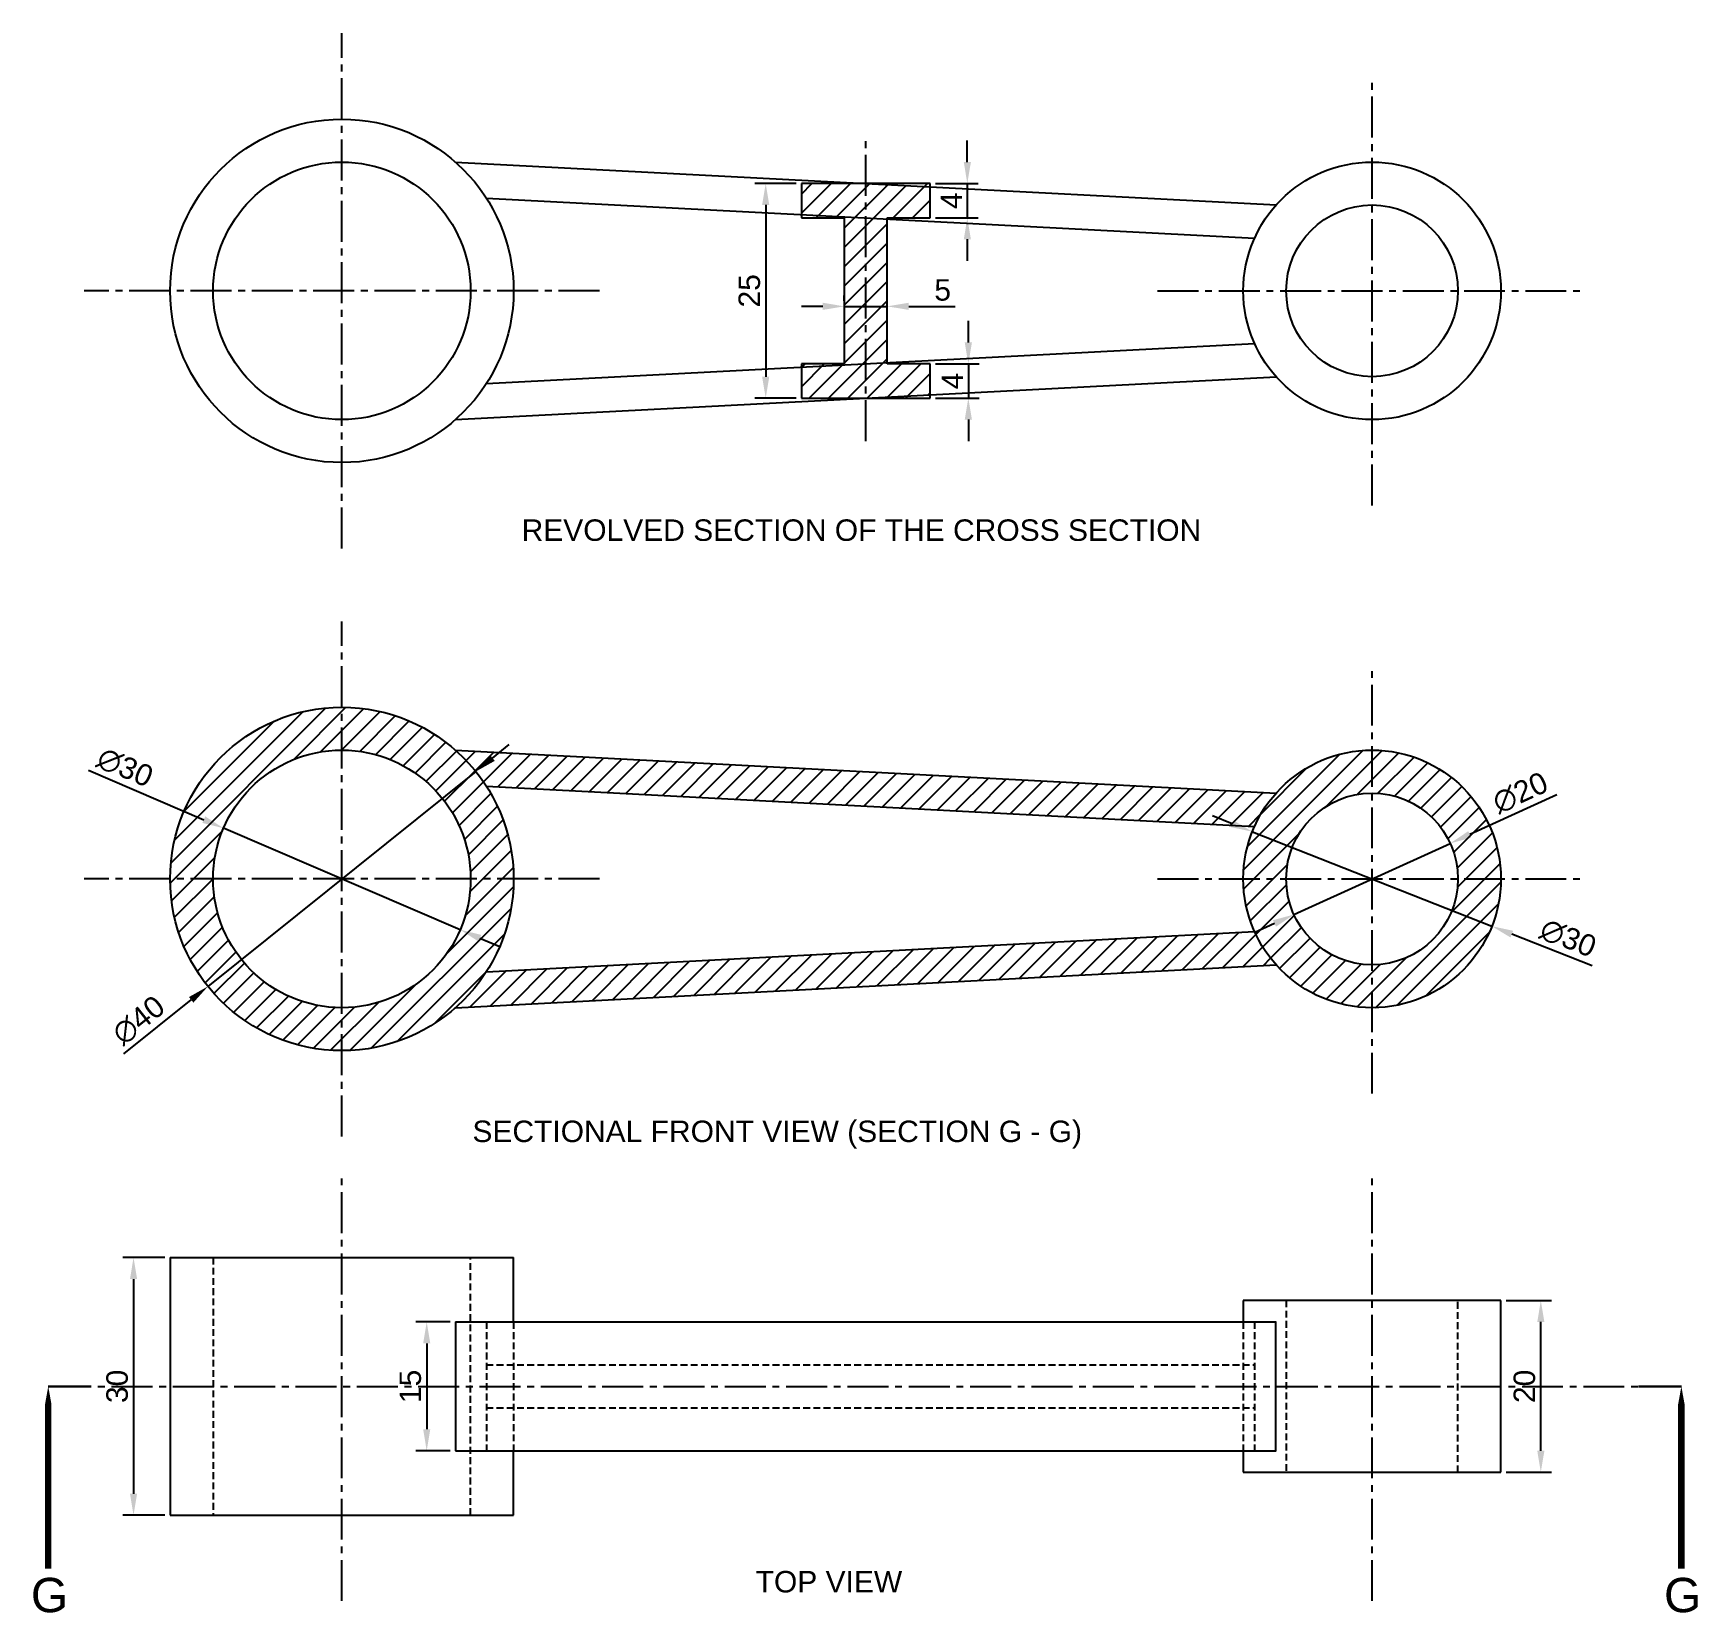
# Model space of a CAD drawing. Header units: millimetres. Extents: x 2295 to 2801, y 1350 to 1797.
# Drawn here: x 2295 to 2488.9, y 1613.1 to 1797 of the extents above; entities that cross this region are included whole.
import ezdxf

# ---------------------------------------------------------------- set-up
doc = ezdxf.new("R2010")
doc.units = ezdxf.units.MM
doc.header["$LTSCALE"] = 0.25
doc.linetypes.add('CENTER2', pattern=[28.575, 19.05, -3.175, 3.175, -3.175])
doc.linetypes.add('HIDDEN2', pattern=[4.7625, 3.175, -1.5875])
doc.styles.get("Standard").update_dxf_attribs({"font": 'arial.ttf'})
doc.dimstyles.new('ISO-25', dxfattribs={"dimtxt": 2.5, "dimasz": 2.5, "dimexe": 1.25, "dimexo": 0.625, "dimtad": 1, "dimtxsty": 'Standard', "dimcen": 2.5, "dimclrd": 3, "dimclre": 3, "dimclrt": 3, "dimadec": 0, "dimazin": 0, "dimtfac": 1, "dimtmove": 0, "dimatfit": 3, "dimfxl": 1, "dimarcsym": 0})

# ---------------------------------------------------------------- blocks, each defined once
blk = doc.blocks.new('*D1')
at = {"color": 3, "lineweight": -2, "transparency": 16777216}
for p, q in [((2301.47, 1711.21), (2314.89, 1705.45)), ((2344.75, 1692.63), (2317.18, 1704.46)), ((2347.05, 1691.64), (2349.35, 1690.66))]:
    blk.add_line(p, q, dxfattribs=at)
at = {"color": 3, "transparency": 16777216}
for points in [[(2315.05, 1705.83), (2314.72, 1705.07), (2317.18, 1704.46)], [(2347.21, 1692.03), (2346.89, 1691.26), (2344.75, 1692.63)]]:
    blk.add_solid(points, dxfattribs=at)
at = {"layer": 'Defpoints', "color": 0, "transparency": 16777216}
for p in [(2317.18, 1704.46), (2344.75, 1692.63)]:
    blk.add_point(p, dxfattribs=at)
at = {"color": 3, "transparency": 16777216, "insert": (2305.71, 1711.53), "char_height": 2.5, "attachment_point": 5, "rotation": 336.7691}
blk.add_mtext('∅30', dxfattribs=at)
blk = doc.blocks.new('*D2')
at = {"color": 3, "lineweight": -2, "transparency": 16777216}
for p, q in [((2348.52, 1712.63), (2350.47, 1714.19)), ((2346.57, 1711.06), (2315.37, 1686.03)), ((2305.59, 1678.18), (2313.42, 1684.46))]:
    blk.add_line(p, q, dxfattribs=at)
at = {"color": 3, "transparency": 16777216}
for points in [[(2348.26, 1712.95), (2348.78, 1712.3), (2346.57, 1711.06)], [(2313.16, 1684.79), (2313.68, 1684.14), (2315.37, 1686.03)]]:
    blk.add_solid(points, dxfattribs=at)
at = {"layer": 'Defpoints', "color": 0, "transparency": 16777216}
for p in [(2346.57, 1711.06), (2315.37, 1686.03)]:
    blk.add_point(p, dxfattribs=at)
at = {"color": 3, "transparency": 16777216, "insert": (2307.3, 1682.08), "char_height": 2.5, "attachment_point": 5, "rotation": 38.7488}
blk.add_mtext('∅40', dxfattribs=at)
blk = doc.blocks.new('*D3')
at = {"color": 3, "lineweight": -2, "transparency": 16777216}
for p, q in [((2472.48, 1708.35), (2462.34, 1703.73)), ((2441.87, 1694.4), (2460.07, 1702.69)), ((2439.59, 1693.36), (2437.32, 1692.32))]:
    blk.add_line(p, q, dxfattribs=at)
at = {"color": 3, "transparency": 16777216}
for points in [[(2462.17, 1704.11), (2462.52, 1703.35), (2460.07, 1702.69)], [(2439.42, 1693.74), (2439.77, 1692.98), (2441.87, 1694.4)]]:
    blk.add_solid(points, dxfattribs=at)
at = {"layer": 'Defpoints', "color": 0, "transparency": 16777216}
for p in [(2460.07, 1702.69), (2441.87, 1694.4)]:
    blk.add_point(p, dxfattribs=at)
at = {"color": 3, "transparency": 16777216, "insert": (2468.23, 1708.58), "char_height": 2.5, "attachment_point": 5, "rotation": 24.5061}
blk.add_mtext('∅20', dxfattribs=at)
blk = doc.blocks.new('*D4')
at = {"color": 3, "lineweight": -2, "transparency": 16777216}
for p, q in [((2434.69, 1704.97), (2432.37, 1705.89)), ((2437.02, 1704.05), (2464.92, 1693.04)), ((2476.59, 1688.43), (2467.25, 1692.12))]:
    blk.add_line(p, q, dxfattribs=at)
at = {"color": 3, "transparency": 16777216}
for points in [[(2434.84, 1705.36), (2434.54, 1704.58), (2437.02, 1704.05)], [(2467.4, 1692.51), (2467.09, 1691.73), (2464.92, 1693.04)]]:
    blk.add_solid(points, dxfattribs=at)
at = {"layer": 'Defpoints', "color": 0, "transparency": 16777216}
for p in [(2437.02, 1704.05), (2464.92, 1693.04)]:
    blk.add_point(p, dxfattribs=at)
at = {"color": 3, "transparency": 16777216, "insert": (2473.8, 1691.65), "char_height": 2.5, "attachment_point": 5, "rotation": 338.4609}
blk.add_mtext('∅30', dxfattribs=at)
blk = doc.blocks.new('*D5')
at = {"color": 3, "lineweight": -2, "transparency": 16777216}
for p, q in [((2310.34, 1654.44), (2305.45, 1654.44)), ((2306.7, 1651.94), (2306.7, 1626.94)), ((2310.34, 1624.44), (2305.45, 1624.44))]:
    blk.add_line(p, q, dxfattribs=at)
at = {"color": 3, "transparency": 16777216}
for points in [[(2306.29, 1651.94), (2307.12, 1651.94), (2306.7, 1654.44)], [(2306.29, 1626.94), (2307.12, 1626.94), (2306.7, 1624.44)]]:
    blk.add_solid(points, dxfattribs=at)
at = {"layer": 'Defpoints', "color": 0, "transparency": 16777216}
for p in [(2310.97, 1654.44), (2306.7, 1624.44), (2310.97, 1624.44)]:
    blk.add_point(p, dxfattribs=at)
at = {"color": 3, "transparency": 16777216, "insert": (2304.8, 1639.44), "char_height": 2.5, "attachment_point": 5, "rotation": 90}
blk.add_mtext('30', dxfattribs=at)
blk = doc.blocks.new('*D6')
at = {"color": 3, "lineweight": -2, "transparency": 16777216}
for p, q in [((2466.59, 1649.44), (2471.87, 1649.44)), ((2470.62, 1631.94), (2470.62, 1646.94)), ((2466.59, 1629.44), (2471.87, 1629.44))]:
    blk.add_line(p, q, dxfattribs=at)
at = {"color": 3, "transparency": 16777216}
for points in [[(2470.21, 1646.94), (2471.04, 1646.94), (2470.62, 1649.44)], [(2470.21, 1631.94), (2471.04, 1631.94), (2470.62, 1629.44)]]:
    blk.add_solid(points, dxfattribs=at)
at = {"layer": 'Defpoints', "color": 0, "transparency": 16777216}
for p in [(2465.97, 1649.44), (2470.62, 1649.44), (2465.97, 1629.44)]:
    blk.add_point(p, dxfattribs=at)
at = {"color": 3, "transparency": 16777216, "insert": (2468.72, 1639.44), "char_height": 2.5, "attachment_point": 5, "rotation": 90}
blk.add_mtext('20', dxfattribs=at)
blk = doc.blocks.new('*D7')
at = {"color": 3, "lineweight": -2, "transparency": 16777216}
for p, q in [((2389.49, 1765.87), (2389.49, 1766.49)), ((2394.49, 1765.87), (2394.49, 1766.49)), ((2386.99, 1765.24), (2384.49, 1765.24)), ((2389.49, 1765.24), (2394.49, 1765.24)), ((2396.99, 1765.24), (2402.4, 1765.24))]:
    blk.add_line(p, q, dxfattribs=at)
at = {"color": 3, "transparency": 16777216}
for points in [[(2386.99, 1765.66), (2386.99, 1764.83), (2389.49, 1765.24)], [(2396.99, 1765.66), (2396.99, 1764.83), (2394.49, 1765.24)]]:
    blk.add_solid(points, dxfattribs=at)
at = {"layer": 'Defpoints', "color": 0, "transparency": 16777216}
for p in [(2389.49, 1765.24), (2394.49, 1765.24), (2394.49, 1765.24)]:
    blk.add_point(p, dxfattribs=at)
at = {"color": 3, "transparency": 16777216, "insert": (2400.95, 1767.14), "char_height": 2.5, "attachment_point": 5}
blk.add_mtext('5', dxfattribs=at)
blk = doc.blocks.new('*D8')
at = {"color": 3, "lineweight": -2, "transparency": 16777216}
for p, q in [((2403.82, 1782.05), (2403.82, 1784.55)), ((2400.12, 1779.55), (2405.07, 1779.55)), ((2403.82, 1779.55), (2403.82, 1775.55)), ((2400.12, 1775.55), (2405.07, 1775.55)), ((2403.82, 1773.05), (2403.82, 1770.55))]:
    blk.add_line(p, q, dxfattribs=at)
at = {"color": 3, "transparency": 16777216}
for points in [[(2403.41, 1782.05), (2404.24, 1782.05), (2403.82, 1779.55)], [(2403.41, 1773.05), (2404.24, 1773.05), (2403.82, 1775.55)]]:
    blk.add_solid(points, dxfattribs=at)
at = {"layer": 'Defpoints', "color": 0, "transparency": 16777216}
for p in [(2399.49, 1779.55), (2399.49, 1775.55), (2403.82, 1775.55)]:
    blk.add_point(p, dxfattribs=at)
at = {"color": 3, "transparency": 16777216, "insert": (2401.95, 1777.55), "char_height": 2.5, "attachment_point": 5, "rotation": 90}
blk.add_mtext('4', dxfattribs=at)
blk = doc.blocks.new('*D9')
at = {"color": 3, "lineweight": -2, "transparency": 16777216}
for p, q in [((2403.94, 1761.05), (2403.94, 1763.55)), ((2400.12, 1758.55), (2405.19, 1758.55)), ((2403.94, 1758.55), (2403.94, 1754.55)), ((2400.12, 1754.55), (2405.19, 1754.55)), ((2403.94, 1752.05), (2403.94, 1749.55))]:
    blk.add_line(p, q, dxfattribs=at)
at = {"color": 3, "transparency": 16777216}
for points in [[(2403.52, 1761.05), (2404.36, 1761.05), (2403.94, 1758.55)], [(2403.52, 1752.05), (2404.36, 1752.05), (2403.94, 1754.55)]]:
    blk.add_solid(points, dxfattribs=at)
at = {"layer": 'Defpoints', "color": 0, "transparency": 16777216}
for p in [(2399.49, 1758.55), (2399.49, 1754.55), (2403.94, 1754.55)]:
    blk.add_point(p, dxfattribs=at)
at = {"color": 3, "transparency": 16777216, "insert": (2402.07, 1756.55), "char_height": 2.5, "attachment_point": 5, "rotation": 90}
blk.add_mtext('4', dxfattribs=at)
blk = doc.blocks.new('*D10')
at = {"color": 3, "lineweight": -2, "transparency": 16777216}
for p, q in [((2343.57, 1646.94), (2339.6, 1646.94)), ((2340.85, 1644.44), (2340.85, 1634.44)), ((2343.57, 1631.94), (2339.6, 1631.94))]:
    blk.add_line(p, q, dxfattribs=at)
at = {"color": 3, "transparency": 16777216}
for points in [[(2340.44, 1644.44), (2341.27, 1644.44), (2340.85, 1646.94)], [(2340.44, 1634.44), (2341.27, 1634.44), (2340.85, 1631.94)]]:
    blk.add_solid(points, dxfattribs=at)
at = {"layer": 'Defpoints', "color": 0, "transparency": 16777216}
for p in [(2344.2, 1646.94), (2340.85, 1631.94), (2344.2, 1631.94)]:
    blk.add_point(p, dxfattribs=at)
at = {"color": 3, "transparency": 16777216, "insert": (2338.95, 1639.44), "char_height": 2.5, "attachment_point": 5, "rotation": 90}
blk.add_mtext('15', dxfattribs=at)
blk = doc.blocks.new('*D16')
at = {"color": 3, "lineweight": -2, "transparency": 16777216}
for p, q in [((2383.87, 1779.55), (2379.09, 1779.55)), ((2380.34, 1777.05), (2380.34, 1757.05)), ((2383.87, 1754.55), (2379.09, 1754.55))]:
    blk.add_line(p, q, dxfattribs=at)
at = {"color": 3, "transparency": 16777216}
for points in [[(2379.92, 1777.05), (2380.75, 1777.05), (2380.34, 1779.55)], [(2379.92, 1757.05), (2380.75, 1757.05), (2380.34, 1754.55)]]:
    blk.add_solid(points, dxfattribs=at)
at = {"layer": 'Defpoints', "color": 0, "transparency": 16777216}
for p in [(2384.49, 1779.55), (2380.34, 1754.55), (2384.49, 1754.55)]:
    blk.add_point(p, dxfattribs=at)
at = {"color": 3, "transparency": 16777216, "insert": (2378.44, 1767.05), "char_height": 2.5, "attachment_point": 5, "rotation": 90}
blk.add_mtext('25', dxfattribs=at)

msp = doc.modelspace()

# ---------------------------------------------------------------- hatches: boundary and pattern name
h = msp.add_hatch()
h.set_pattern_fill('ANSI31', color=3, scale=0.5)
h.paths.add_polyline_path([(2394.493, 1775.411), (2384.493, 1775.934), (2384.493, 1775.547), (2389.493, 1775.547), (2389.493, 1758.547), (2384.493, 1758.547), (2384.493, 1758.161), (2394.493, 1758.684)])
h.paths.add_polyline_path([(2399.493, 1779.155), (2391.993, 1779.547), (2384.493, 1779.547), (2384.493, 1775.934), (2394.493, 1775.411), (2394.493, 1775.547), (2399.493, 1775.547)])
h.paths.add_polyline_path([(2399.493, 1758.547), (2394.493, 1758.547), (2394.493, 1758.684), (2384.493, 1758.161), (2384.493, 1754.547), (2391.993, 1754.547), (2399.493, 1754.94)])
h = msp.add_hatch()
h.set_pattern_fill('ANSI31', color=3)
h.paths.add_polyline_path([(2399.493, 1754.94), (2391.993, 1754.547), (2399.493, 1754.547)])
h.paths.add_polyline_path([(2399.493, 1779.547), (2391.993, 1779.547), (2399.493, 1779.155)])
h = msp.add_hatch()
h.set_pattern_fill('ANSI31', color=3, scale=0.5)
h.paths.add_polyline_path([(2310.969, 1698.547, 1), (2350.969, 1698.547, 1)])
h.paths.add_polyline_path([(2345.969, 1698.547, -1), (2315.969, 1698.547, -1)], flags=16)
h.paths.add_polyline_path([(2435.969, 1698.547, 1), (2465.969, 1698.547, 1)])
h.paths.add_polyline_path([(2460.969, 1698.547, -1), (2440.969, 1698.547, -1)], flags=16)
h.paths.add_polyline_path([(2439.788, 1708.547), (2344.197, 1713.547, -0.0694254), (2347.798, 1709.353), (2437.276, 1704.673, -0.0774125)])
h.paths.add_polyline_path([(2437.276, 1692.421), (2347.798, 1687.74, -0.0694254), (2344.197, 1683.547), (2439.788, 1688.547, -0.0774125)])

# ---------------------------------------------------------------- linework, layer by layer
at = {"linetype": 'CENTER2'}
for p, q in [((2330.969, 1737.047), (2330.969, 1797.047)), ((2450.969, 1742.047), (2450.969, 1792.047)), ((2391.993, 1749.547), (2391.993, 1784.547)), ((2360.969, 1767.047), (2300.969, 1767.047)), ((2425.969, 1767.047), (2475.969, 1767.047)), ((2330.969, 1668.547), (2330.969, 1728.547)), ((2450.969, 1673.547), (2450.969, 1723.547)), ((2360.969, 1698.547), (2300.969, 1698.547)), ((2425.969, 1698.547), (2475.969, 1698.547)), ((2330.969, 1614.443), (2330.969, 1664.443)), ((2450.969, 1614.443), (2450.969, 1664.443)), ((2296.993, 1639.443), (2486.993, 1639.443))]:
    msp.add_line(p, q, dxfattribs=at)
for p, q in [((2344.197, 1782.047), (2439.788, 1777.047)), ((2347.798, 1777.854), (2437.276, 1773.173)), ((2399.493, 1779.547), (2384.493, 1779.547)), ((2384.493, 1779.547), (2384.493, 1775.547)), ((2399.493, 1775.547), (2399.493, 1779.547)), ((2384.493, 1775.547), (2389.493, 1775.547)), ((2389.493, 1775.547), (2389.493, 1758.547)), ((2394.493, 1758.547), (2394.493, 1775.547)), ((2394.493, 1775.547), (2399.493, 1775.547)), ((2347.798, 1756.241), (2437.276, 1760.922)), ((2389.493, 1758.547), (2384.493, 1758.547)), ((2384.493, 1758.547), (2384.493, 1754.547)), ((2399.493, 1758.547), (2394.493, 1758.547)), ((2399.493, 1754.547), (2399.493, 1758.547)), ((2344.197, 1752.047), (2439.788, 1757.047)), ((2384.493, 1754.547), (2399.493, 1754.547)), ((2344.197, 1713.547), (2439.788, 1708.547)), ((2347.798, 1709.353), (2437.276, 1704.673)), ((2347.798, 1687.74), (2437.276, 1692.421)), ((2344.197, 1683.547), (2439.788, 1688.547)), ((2310.969, 1654.443), (2350.969, 1654.443)), ((2310.969, 1654.443), (2310.969, 1624.443)), ((2350.969, 1646.943), (2350.969, 1654.443)), ((2435.969, 1649.443), (2435.969, 1646.943)), ((2465.969, 1649.443), (2435.969, 1649.443)), ((2465.969, 1629.443), (2465.969, 1649.443)), ((2344.197, 1646.943), (2344.197, 1631.943)), ((2344.197, 1646.943), (2439.788, 1646.943)), ((2439.735, 1646.943), (2439.735, 1631.943)), ((2439.735, 1641.943), (2439.788, 1641.943)), ((2439.735, 1636.943), (2439.788, 1636.943)), ((2344.197, 1631.943), (2439.788, 1631.943)), ((2350.969, 1624.443), (2350.969, 1631.943)), ((2435.969, 1631.943), (2435.969, 1629.443)), ((2435.969, 1629.443), (2465.969, 1629.443)), ((2310.969, 1624.443), (2350.969, 1624.443))]:
    msp.add_line(p, q)
at = {"linetype": 'HIDDEN2'}
for p, q in [((2315.969, 1654.443), (2315.969, 1624.443)), ((2345.969, 1624.443), (2345.969, 1654.443)), ((2440.969, 1649.443), (2440.969, 1629.443)), ((2460.969, 1629.443), (2460.969, 1649.443)), ((2347.798, 1646.943), (2347.798, 1631.943)), ((2350.969, 1646.943), (2350.969, 1631.943)), ((2435.969, 1646.943), (2435.969, 1631.943)), ((2437.276, 1646.943), (2437.276, 1631.943)), ((2347.798, 1641.943), (2437.276, 1641.943)), ((2347.798, 1636.943), (2437.276, 1636.943))]:
    msp.add_line(p, q, dxfattribs=at)
at = {"lineweight": 30}
for p, q in [((2296.769, 1639.443), (2301.769, 1639.443)), ((2486.993, 1639.443), (2481.993, 1639.443))]:
    msp.add_line(p, q, dxfattribs=at)
at = {"color": 7, "true_color": 0xffffff}
for points in [[(2296.769, 1639.443, 0, 2.25, 0), (2296.769, 1633.193, 0.75, 0.75, 0), (2296.769, 1618.193, 0.75, 0.75, 0)], [(2486.993, 1639.443, 0, 2.25, 0), (2486.993, 1633.193, 0.75, 0.75, 0), (2486.993, 1618.193, 0.75, 0.75, 0)]]:
    msp.add_lwpolyline(points, format="xyseb", dxfattribs=at)
for centre, radius in [((2330.969, 1767.047), 20), ((2330.969, 1767.047), 15), ((2450.969, 1767.047), 15), ((2450.969, 1767.047), 10), ((2330.969, 1698.547), 20), ((2330.969, 1698.547), 15), ((2450.969, 1698.547), 15), ((2450.969, 1698.547), 10)]:
    msp.add_circle(centre, radius)

# ---------------------------------------------------------------- texts
at = {"char_height": 2.5, "attachment_point": 1}
for s, width, heights, insert in [('{\\C3;REVOLVED SECTION OF THE CROSS SECTION}', 86.20025, [9.693], (2351.905, 1740.426)), ('{\\C3;SECTIONAL FRONT VIEW (SECTION G - G)}', 73.25313, [3.32], (2346.176, 1670.398)), ('{\\C3;TOP VIEW}', 19.99625, [0], (2379.164, 1617.942))]:
    msp.add_mtext_dynamic_manual_height_columns(s, width=width, gutter_width=12.5, heights=heights, dxfattribs=dict(at, insert=insert))
at = {"color": 7, "true_color": 0xffffff, "char_height": 4, "attachment_point": 3}
for insert in [(2299.091, 1617.135), (2489.315, 1617.135)]:
    msp.add_mtext_dynamic_manual_height_columns('G', width=5.39243, gutter_width=12.5, heights=[0], dxfattribs=dict(at, insert=insert))

# ---------------------------------------------------------------- dimensions: what is measured, and where the dimension line sits
for base, p1, p2, angle, picture, middle in [((2403.824, 1775.547), (2399.493, 1779.547), (2399.493, 1775.547), 90, '*D8', (2401.949, 1777.547)), ((2380.338, 1754.547), (2384.493, 1779.547), (2384.493, 1754.547), 270, '*D16', (2378.437, 1767.047)), ((2403.941, 1754.547), (2399.493, 1758.547), (2399.493, 1754.547), 90, '*D9', (2402.066, 1756.547)), ((2306.705, 1624.443), (2310.969, 1654.443), (2310.969, 1624.443), 90, '*D5', (2304.802, 1639.443)), ((2470.623, 1649.443), (2465.969, 1629.443), (2465.969, 1649.443), 90, '*D6', (2468.722, 1639.443)), ((2340.853, 1631.943), (2344.197, 1646.943), (2344.197, 1631.943), 90, '*D10', (2338.951, 1639.443))]:
    dim = msp.add_linear_dim(base=base, p1=p1, p2=p2, angle=angle, dimstyle='ISO-25')
    dim.commit()
    dim.dimension.update_dxf_attribs({"geometry": picture, "text_midpoint": middle})
dim = msp.add_linear_dim(base=(2394.493, 1765.245), p1=(2389.493, 1765.245), p2=(2394.493, 1765.245), dimstyle='ISO-25')
dim.commit()
dim.dimension.update_dxf_attribs({"geometry": '*D7', "text_midpoint": (2400.947, 1765.245), "dimtype": 160})
for p1, p2, picture, middle in [((2344.752, 1692.63), (2317.185, 1704.463), '*D1', (2304.935, 1709.721)), ((2441.869, 1694.399), (2460.068, 1702.695), '*D3', (2469.053, 1706.79))]:
    dim = msp.add_diameter_dim_2p(p1=p1, p2=p2, dimstyle='ISO-25')
    dim.commit()
    dim.dimension.update_dxf_attribs({"geometry": picture, "text_midpoint": middle, "dimtype": 163})
for p1, p2, picture, middle in [((2346.566, 1711.065), (2315.371, 1686.029), '*D2', (2307.296, 1682.076)), ((2437.016, 1704.054), (2464.921, 1693.04), '*D4', (2473.804, 1691.653))]:
    dim = msp.add_diameter_dim_2p(p1=p1, p2=p2, dimstyle='ISO-25')
    dim.commit()
    dim.dimension.update_dxf_attribs({"geometry": picture, "text_midpoint": middle})

doc.saveas('drawing.dxf')
